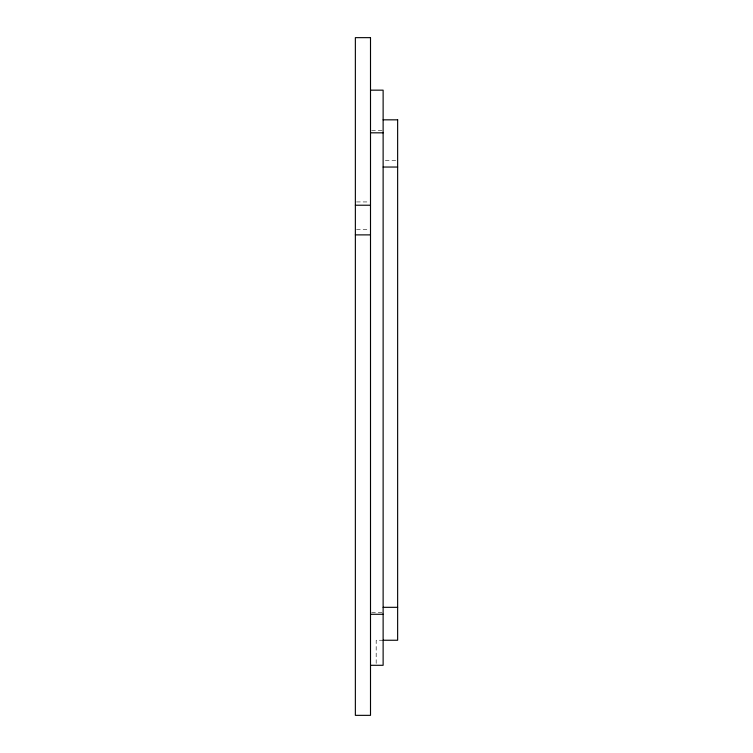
<?xml version="1.0" encoding="UTF-8"?>
<svg xmlns="http://www.w3.org/2000/svg" width="753" height="753" viewBox="0 0 753 753"><rect width="100%" height="100%" fill="white"/><g stroke="black" fill="none" stroke-linecap="round" stroke-linejoin="round"><path stroke-width="0.56" stroke-dasharray="3.77 2.82" d="M371.653 130.542L381.978 130.542M385.357 160.568L396.52 160.568M356.527 201.936L369.337 201.936M356.527 229.693L369.337 229.693M371.653 612.631L381.978 612.631M383.126 640.248L376.18 640.248L376.18 665.294"/><path stroke-width="1.13" d="M370.504 90.162L383.126 90.162L383.126 665.294L370.504 665.294M383.126 119.831L397.64 119.831M370.504 132.82L383.126 132.82M383.126 167.044L397.64 167.044M355.36 205.221L370.504 205.221M355.36 234.88L370.504 234.88M383.126 607.323L397.64 607.323M370.504 614.279L383.126 614.279M383.126 640.248L397.64 640.248L397.64 119.652M370.504 37.65L355.36 37.65L355.36 715.35L370.504 715.35L370.504 37.65"/></g></svg>
